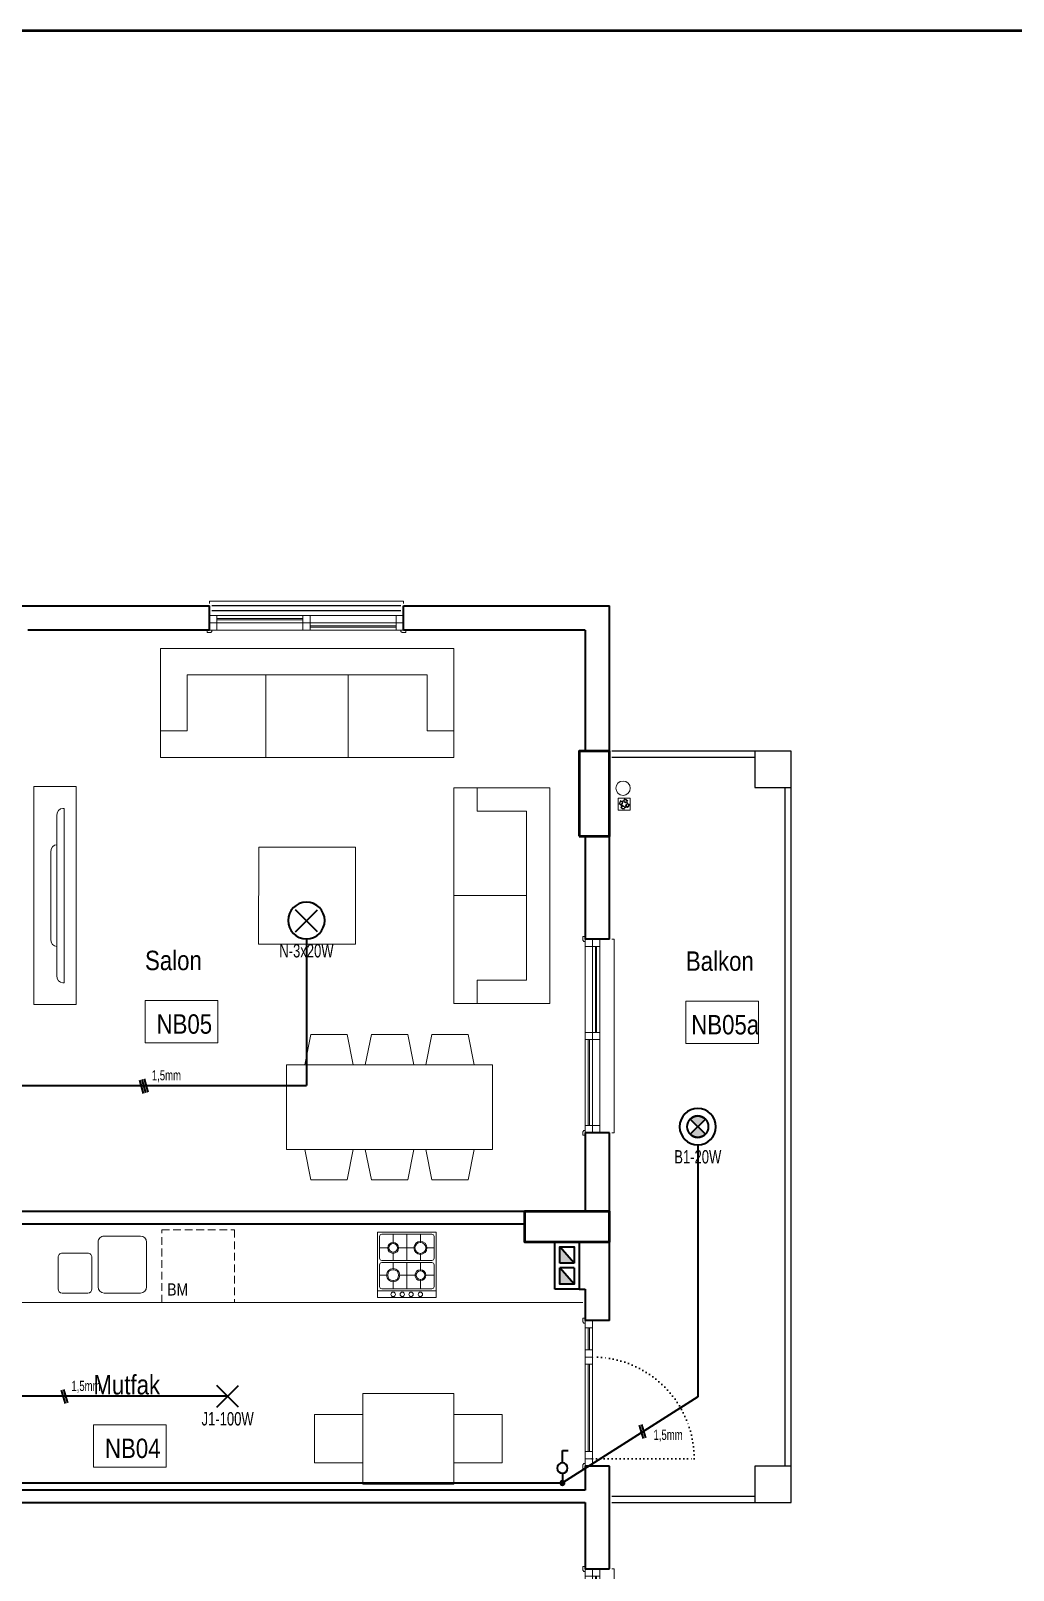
# Model space of a CAD drawing. Header units: millimetres. Extents: x 1852829 to 1882754, y -270850 to -231658.
# Drawn here: x 1862725 to 1863536, y -247617 to -246346 of the extents above; entities that cross this region are included whole.
import ezdxf
from ezdxf.enums import TextEntityAlignment as Align

# ---------------------------------------------------------------- set-up
doc = ezdxf.new("R2010")
doc.units = ezdxf.units.MM
for name, pattern in [('CONTINOUS', [0]), ('CONTINU', [0]), ('DASHED', [0.75, 0.5, -0.25]), ('izdüşüm arka', [3.174999999999999, 0, -3.174999999999999]), ('izdüşüm ön', [9.524999999999999, 6.35, -3.175])]:
    doc.linetypes.add(name, pattern=pattern)
for name, color, linetype, lineweight in [('a_ba', 6, 'Continuous', 50), ('a_doğrama', 251, 'Continuous', 20), ('a_duvar', 251, 'Continuous', 35), ('a_görünüş', 32, 'Continuous', 25), ('a_görünüş_ince', 8, 'Continuous', 20), ('a_izdüşüm_arka', 251, 'izdüşüm arka', 30), ('a_izdüşüm_ön', 6, 'izdüşüm ön', 9), ('a_not_mahal', 253, 'Continuous', 5), ('a_tefriş', 8, 'Continuous', 20), ('a_çerçeve_line', 7, 'Continuous', 50), ('Aydınlatma', 4, 'CONTINOUS', 35), ('Aydınlatma_', 3, 'Continuous', 40), ('m_yib', 65, 'Continuous', 20), ('Priz', 6, 'CONTINOUS', 40), ('Topraklama', 3, 'DASHED', 40)]:
    doc.layers.add(name, color=color, linetype=linetype, lineweight=lineweight)
doc.styles.add('Grupcad', font='arial.ttf', dxfattribs={"width": 0.7})
doc.styles.add('OL', font='tsimplex.shx', dxfattribs={"width": 0.8, "height": 12})
doc.styles.get("Standard").update_dxf_attribs({"font": 'ARIALN.TTF'})

# ---------------------------------------------------------------- blocks, each defined once
blk = doc.blocks.new('160p')
at = {"layer": 'a_doğrama', "color": 251}
for points in [[(-5.999925318639725, -6), (-5.999925318639725, 0), (-11.99992531863973, 0), (-11.99992531863973, -6)], [(7.46813602745533e-05, -6), (7.46813602745533e-05, 0), (-5.999925318639725, 0), (-5.999925318639725, -6)], [(-5.999925318639725, -83), (-5.999925318639725, -77), (-11.99992531863973, -77), (-11.99992531863973, -83)], [(7.46813602745533e-05, -83), (7.46813602745533e-05, -77), (-5.999925318639725, -77), (-5.999925318639725, -83)], [(-5.999925318639725, -160), (-5.999925318639725, -154), (-11.99992531863973, -154), (-11.99992531863973, -160)], [(7.46813602745533e-05, -160), (7.46813602745533e-05, -154), (-5.999925318639725, -154), (-5.999925318639725, -160)]]:
    blk.add_lwpolyline(points, close=True, dxfattribs=at)
for points in [[(2.000037341145799, -1.000074680894613), (2.00014936318621, 1.999925318174064), (0.0001493635354563594, 1.999999999068677), (0, -1.999999998137355), (1.000000001280569, -2.000037338584661), (2.000037341145799, -1.000074680894613)], [(-9.499925318639725, -6), (-9.499925318639725, -77)], [(-8.499925318639725, -6), (-8.499925318639725, -77)], [(-3.499925318639725, -83), (-3.499925318639725, -154)], [(-2.499925318639725, -83), (-2.499925318639725, -154)], [(2.000037341145799, -158.9999253191054), (2.00014936318621, -161.9999253181741), (0.0001493635354563594, -161.9999999990687), (0, -158.0000000018626), (1.000000001280569, -157.9999626614153), (2.000037341145799, -158.9999253191054)]]:
    blk.add_lwpolyline(points, dxfattribs=at)
at = {"layer": 'a_görünüş_ince', "color": 251}
for points in [[(-21.99992531829048, -160), (-23.99992531829048, -160), (-23.99992531805765, 0), (-21.99992531805765, 0)], [(-11.99992531863973, -77), (-11.99992531863973, -6)], [(-5.999925318639725, -77), (-5.999925318639725, -6)], [(-5.999925318639725, -77), (-5.999925318639725, -6)], [(7.46813602745533e-05, -77), (7.46813602745533e-05, -6)], [(-11.99992531863973, -154), (-11.99992531863973, -83)], [(-5.999925318639725, -154), (-5.999925318639725, -83)], [(-5.999925318639725, -154), (-5.999925318639725, -83)], [(7.46813602745533e-05, -154), (7.46813602745533e-05, -83)]]:
    blk.add_lwpolyline(points, dxfattribs=at)
blk = doc.blocks.new('kapı_120_c_blok')
at = {"layer": 'a_doğrama', "color": 251}
for points in [[(-1.999962659552693, 118.9999315539026), (-2.000074681593105, 121.9999315529712), (-7.468205876648426e-05, 122.0000062338659), (7.468159310519695e-05, 118.0000062366598), (-0.9999253198038787, 117.9999688962125), (-1.999962659552693, 118.9999315539026)], [(2.5, 113.9999937647372), (2.5, 95.99999376473716)], [(3.5, 113.9999937647372), (3.5, 95.99999376473716)], [(2.5, 83.99999376473716), (2.5, 11.99999376473716)], [(3.5, 83.99999376473716), (3.5, 11.99999376473716)], [(-1.999962659552693, 1.00006844609743), (-2.000074681593105, -1.999931552971248), (-7.468205876648426e-05, -2.000006233865861), (7.468159310519695e-05, 1.999993763340171), (-0.9999253198038787, 2.000031103787478), (-1.999962659552693, 1.00006844609743)]]:
    blk.add_lwpolyline(points, dxfattribs=at)
for points in [[(0, 113.9999937647372), (6, 113.9999937647372), (6, 119.9999937647372), (0, 119.9999937647372)], [(0, 89.99999376473716), (6, 89.99999376473716), (6, 95.99999376473716), (0, 95.99999376473716)], [(0, 83.99999376473716), (6, 83.99999376473716), (6, 89.99999376473716), (0, 89.99999376473716)], [(0, 5.999993764737155), (6, 5.999993764737155), (6, 11.99999376473716), (0, 11.99999376473716)], [(0, -6.235262844711542e-06), (6, -6.235262844711542e-06), (6, 5.999993764737155), (0, 5.999993764737155)]]:
    blk.add_lwpolyline(points, close=True, dxfattribs=at)
at = {"layer": 'a_görünüş_ince', "color": 251}
for points in [[(0, 113.9999937647372), (0, 95.99999376473716)], [(6, 113.9999937647372), (6, 95.99999376473716)], [(0, 83.99999376473716), (0, 11.99999376473716)], [(6, 83.99999376473716), (6, 11.99999376473716)]]:
    blk.add_lwpolyline(points, dxfattribs=at)
at = {"layer": 'a_izdüşüm_arka', "color": 251}
blk.add_lwpolyline([(6, 5.999993764737155), (90, 5.999993764737155)], dxfattribs=at)
blk.add_arc((6, 5.999993764737155), 84, 0, 90, dxfattribs=at)
blk = doc.blocks.new('baca_şönt')
at = {"layer": 'a_duvar'}
h = blk.add_hatch(color=256, dxfattribs=at)
h.dxf.hatch_style = 1
h.paths.add_polyline_path([(21.5, -5), (21.5, -17), (35, -17)])
h.paths.add_polyline_path([(4, -5), (4, -17), (17.5, -17)])
for p, q in [((4, -5), (17.5, -17)), ((17.5, -5), (17.5, -17)), ((21.5, -5), (21.5, -17)), ((21.5, -5), (35, -17))]:
    blk.add_line(p, q, dxfattribs=at)
blk.add_lwpolyline([(0, -21), (39, -21), (39, -1), (0, -1)], close=True, dxfattribs=at)
for points in [[(17.5, -5), (4, -5), (4, -17), (17.5, -17)], [(21.5, -17), (35, -17), (35, -5), (21.5, -5)]]:
    blk.add_lwpolyline(points, dxfattribs=at)
blk = doc.blocks.new('A$C2A0A03CE')
at = {"layer": 'a_tefriş'}
for p, q in [((-54.00000000000728, -24.29999999981374), (-53.99999999999272, 24.29999999982829)), ((-53.99999999999272, 24.29999999982829), (7.275957614183426e-12, 24.29999999982829)), ((-48.5999999996202, 24.29999999982829), (-48.5999999996202, -24.29999999981374)), ((-46.79999999982101, 20.70000000018626), (-46.79999999980646, -20.70000000018626)), ((-27.00000000000728, 22.50000000001455), (-44.99999999999272, 22.50000000001455)), ((-35.54999999980646, 22.5), (-35.54999999982101, 15.74999999998545)), ((-25.19999999924767, -20.70000000017171), (-25.19999999924767, 20.70000000018626)), ((-23.39999999943393, -20.70000000018626), (-23.39999999944848, 20.70000000018626)), ((-21.5999999996202, 22.5), (-3.599999999634747, 22.5)), ((-13.04999999980646, 22.50000000001455), (-13.04999999980646, 14.84999999962747)), ((-1.79999999980646, 20.70000000018626), (-1.79999999980646, -20.70000000017171)), ((-7.275957614183426e-12, -24.29999999982829), (7.275957614183426e-12, 24.29999999982829)), ((-40.04999999979191, 11.25000000001455), (-46.79999999980646, 11.25)), ((-25.19999999924767, 0), (-46.79999999980646, 0)), ((-35.54999999980646, 6.75), (-35.54999999980646, -7.650000000372529)), ((-25.19999999923311, 11.25000000001455), (-31.04999999980646, 11.25000000001455)), ((-16.64999999943393, 11.25), (-23.39999999943393, 11.25000000001455)), ((-1.79999999980646, 0), (-23.39999999943393, 0)), ((-13.04999999980646, 7.650000000372529), (-13.04999999980646, -6.75)), ((-1.79999999980646, 11.25), (-9.449999999247666, 11.25000000001455)), ((-39.14999999943393, -11.24999999998545), (-46.79999999980646, -11.25)), ((-25.19999999924767, -11.25), (-31.94999999926222, -11.25)), ((-17.54999999980646, -11.25000000001455), (-23.39999999943393, -11.25)), ((-1.79999999980646, -11.25), (-8.54999999980646, -11.25)), ((-54.00000000000728, -24.29999999981374), (-7.275957614183426e-12, -24.29999999982829)), ((-44.99999999999272, -22.49999999998545), (-26.99999999999272, -22.49999999998545)), ((-35.54999999980646, -14.85000000055879), (-35.54999999982101, -22.49999999998545)), ((-3.599999999620195, -22.49999999998545), (-21.5999999996202, -22.5)), ((-13.04999999980646, -15.74999999998545), (-13.04999999980646, -22.5))]:
    blk.add_line(p, q, dxfattribs=at)
for centre, radius in [((-51.39153562881256, 11.25), 1.8), ((-35.55000000003929, 11.25000000001455), 5.399999999999999), ((-35.55000000003929, 11.25000000001455), 4.5), ((-13.05000000003929, 11.25), 4.5), ((-13.05000000003929, 11.25), 3.600000000000001), ((-51.39153562881256, 3.745324387215078), 1.8), ((-51.39153562881256, -3.533333812825731), 1.8), ((-51.39153562882711, -11.25000000001455), 1.8), ((-35.55000000002474, -11.24999999998545), 4.5), ((-35.55000000002474, -11.24999999998545), 3.600000000000001), ((-13.05000000005384, -11.25000000001455), 5.399999999999999), ((-13.05000000005384, -11.25000000001455), 4.5)]:
    blk.add_circle(centre, radius, dxfattribs=at)
for centre, radius, start, end in [((-45.00000000024011, 20.70000000018626), 1.799999999999642, 90, 180), ((-27.00000000022555, 20.70000000020082), 1.799999999999727, 0, 90), ((-21.59999999986758, 20.70000000017171), 1.799999999999727, 90, 180), ((-3.599999999853026, 20.70000000018626), 1.799999999999756, 0, 90), ((-45.00000000022555, -20.70000000018626), 1.799999999999727, 180, 270), ((-27.000000000211, -20.70000000017171), 1.799999999999613, 270, 0), ((-21.59999999985303, -20.70000000018626), 1.799999999999613, 180, 270), ((-3.599999999838474, -20.70000000018626), 1.799999999999727, 270, 0)]:
    blk.add_arc(centre, radius, start, end, dxfattribs=at)
blk = doc.blocks.new('tefriş_koltuk_242x90')
at = {"layer": 'a_tefriş'}
for p, q in [((-34, -22), (-34, -90)), ((34, -22), (34, -90)), ((-99, -68), (-121, -68)), ((99, -68), (121, -68))]:
    blk.add_line(p, q, dxfattribs=at)
for points in [[(-121, -90), (-121, 0), (121, 0), (121, -90), (-121, -90)], [(-99, -68), (-99, -22), (99, -22), (99, -68)]]:
    blk.add_lwpolyline(points, dxfattribs=at)
blk = doc.blocks.new('tefriş_koltuk_202x90')
at = {"layer": 'a_tefriş'}
for p, q in [((0, -90), (0, -22)), ((-79, -68), (-101, -68)), ((79, -68), (101, -68))]:
    blk.add_line(p, q, dxfattribs=at)
for points in [[(101, -90), (101, 0), (-101, 0), (-101, -90), (101, -90)], [(79, -68), (79, -22), (-79, -22), (-79, -68)]]:
    blk.add_lwpolyline(points, dxfattribs=at)
blk = doc.blocks.new('tefirş_tv')
at = {"layer": 'a_tefriş'}
for points in [[(35, 10), (35, 10, 0.4142135623730951), (30, 15), (-30, 15, 0.4142135623730951), (-35, 10), (-35, 10)], [(60, 4), (60, 5, 0.4142135623730951), (55, 10), (-55, 10, 0.4142135623730951), (-60, 5), (-60, 4)]]:
    blk.add_lwpolyline(points, format="xyb", close=True, dxfattribs=at)
blk = doc.blocks.new('tefriş_süzgeç')
at = {"layer": 'a_tefriş'}
for p, q in [((4.999999999767168, 0), (-4.999999999767168, 0)), ((-4.999999999767168, 0), (-5.00000000023283, -9.999999999068676)), ((4.999999999767168, -9.999999999068676), (4.999999999767168, 0)), ((-5.00000000023283, -9.999999999068676), (4.999999999767168, -9.999999999068676)), ((-3.624374986393377, -5.061997667886316), (-4.124374985927715, -5.061997668817638)), ((-2.624374985927715, -5.061997667886316), (-3.124374985927715, -5.061997667886316)), ((-2.580978826852515, -7.580978826619684), (-2.934532216982915, -7.934532217681407)), ((-2.549553412196473, -2.511978339935012), (-2.898696066995398, -2.154068565527268)), ((-1.960721618304887, -3.338196313462503), (-2.30986427217249, -2.980286539986083)), ((-1.873872044263407, -6.873872044496237), (-2.227425434859469, -7.227425436489284)), ((-1.624374985927715, -5.061997667886316), (-2.124374985927715, -5.061997667886316)), ((-1.166765264002606, -6.166765264235437), (-1.52031865552999, -6.520318654365838)), ((-1.152982795378193, -3.943617439828813), (-1.502125448780134, -3.585707665421068)), ((-0.157720073460041, -2.526679446673369), (-0.157720073460041, -2.026679447604692)), ((-0.0619976662273985, -1.499620349357428), (-0.0619976662273985, -0.999620350288751)), ((-0.0619976681191474, -2.99962035100907), (-0.0619976685848087, -3.501690010540187)), ((-0.0619976681191474, -6.624374984763563), (-0.0619976676534861, -7.124374984763563)), ((-0.0619976676534861, -7.624374986626207), (-0.0619976681191474, -8.124374986626206)), ((-0.0619976685848087, -8.624374985694885), (-0.0619976681191474, -9.124374986626206)), ((1.042769928695634, -3.957230071537196), (1.396323318826034, -3.603676681406795)), ((1.056382559938356, -6.152982796542346), (1.4142923343461, -6.502125450409948)), ((1.500379648292437, -5.061997667886316), (2.000379649223759, -5.061997667886316)), ((1.749876709422096, -3.250123291276395), (2.103430098621174, -2.896569899283349)), ((1.772202108753845, -6.851268104277551), (2.130111884092912, -7.200410758145153)), ((2.456983491079881, -2.543016509152948), (2.810536880744621, -2.189463119022548)), ((2.488021658966317, -7.549553413875401), (2.8459314329084, -7.898696067743003)), ((2.500379649223759, -5.061997667886316), (3.000379648758098, -5.061997667886316)), ((3.500379649689422, -5.061997667886316), (4.000379649689422, -5.061997666954994))]:
    blk.add_line(p, q, dxfattribs=at)
for centre, radius, start, end in [((-0.0619976681191474, -5.061997667886316), 4.062377317597922, 134.2895954455946, 179.9999999466391), ((-0.0619976681191474, -5.061997667886316), 3.562377317597923, 134.2895954455946, 179.9999999466391), ((-0.0619976681191474, -5.061997667886316), 3.062377317597923, 179.9999999466391, 225.0000000094237), ((-0.0619976681191474, -5.061997667886316), 4.062377317597922, 225.0000000094237, 269.9999999733196), ((-0.0619976681191474, -5.061997667886316), 2.562377317597923, 179.9999999466391, 225.0000000094237), ((-0.0619976681191474, -5.061997667886316), 3.562377317597923, 225.0000000094237, 269.9999999733196), ((-0.3842644772885251, -4.420736038768153), 2.404751406819375, 84.59432072315609, 143.2015872092405), ((-0.0619976681191474, -5.061997667886316), 2.062377317597923, 134.2895954455946, 179.9999999466391), ((-0.1431039219996819, -4.967836399330735), 2.441200708543581, 90.34304790748254, 138.1212251299477), ((-0.0619976681191474, -5.061997667886316), 1.562377317597923, 134.2895954455946, 179.9999999466391), ((-0.0619976681191474, -5.061997667886316), 2.062377317597923, 225.0000000094237, 269.9999999733196), ((-0.0619976681191474, -5.061997667886316), 1.562377317597923, 225.0000000094237, 269.9999999733196), ((-0.0619976681191474, -5.061997667886316), 4.062377317597922, 45.00000000942374, 89.99999997331958), ((-0.0619976681191474, -5.061997667886316), 3.562377317597923, 45.00000000942374, 89.99999997331958), ((-0.0619976681191474, -5.061997667886316), 2.062377317597923, 45.00000000942374, 89.99999997331958), ((-0.0619976681191474, -5.061997667886316), 1.562377317597923, 45.00000000942374, 89.99999997331958), ((-0.0619976681191474, -5.061997667886316), 2.562377317597923, 269.9999999733196, 315.710404554327), ((-0.0619976681191474, -5.061997667886316), 3.062377317597923, 269.9999999733196, 315.710404554327), ((-0.0619976681191474, -5.061997667886316), 1.562377317597923, 314.2895954455946, 359.9999999466391), ((-0.0619976681191474, -5.061997667886316), 2.062377317597923, 314.2895954455946, 359.9999999466391), ((-0.0619976681191474, -5.061997667886316), 2.562377317597923, 359.9999999466391, 45.00000000942374), ((-0.0619976681191474, -5.061997667886316), 3.062377317597923, 359.9999999466391, 45.00000000942374), ((-0.0619976681191474, -5.061997667886316), 3.562377317597923, 314.2895954455946, 359.9999999466391), ((-0.0619976681191474, -5.061997667886316), 4.062377317597922, 314.2895954455946, 359.9999999466391)]:
    blk.add_arc(centre, radius, start, end, dxfattribs=at)
blk = doc.blocks.new('J1-20W')
at = {"layer": 'Aydınlatma', "color": 1, "linetype": 'CONTINU'}
for p, q in [((9, 9), (-9, -9)), ((-9, 9), (9, -9))]:
    blk.add_line(p, q, dxfattribs=at)
at = {"layer": 'Aydınlatma', "linetype": 'CONTINU', "style": 'Grupcad', "width": 0.7, "flags": 8}
blk.add_attdef('J1-20W', text='', height=11, dxfattribs=at).set_placement((0, 18.74764386721654), align=Align.MIDDLE_CENTER)
blk = doc.blocks.new('N-3x20W')
at = {"layer": 'Aydınlatma', "color": 6, "linetype": 'CONTINU'}
for p, q in [((9, 9), (-9, -9)), ((-9, 9), (9, -9))]:
    blk.add_line(p, q, dxfattribs=at)
at = {"layer": 'Aydınlatma', "linetype": 'CONTINU'}
blk.add_circle((0, -0.3079431056394242), 15.11081903452493, dxfattribs=at)
at = {"layer": 'Aydınlatma', "linetype": 'CONTINU', "style": 'Grupcad', "width": 0.7, "flags": 8}
blk.add_attdef('N-3X20W', text='', height=11, dxfattribs=at).set_placement((0, 24.80287592888635), align=Align.MIDDLE_CENTER)
blk = doc.blocks.new('B1-20W')
at = {"layer": 'Aydınlatma', "linetype": 'CONTINU'}
h = blk.add_hatch(color=1, dxfattribs=at)
edge = h.paths.add_edge_path()
edge.add_arc((-1.164153218269348e-10, 1.891748979687691e-10), 8.90954544273853, 44.99999999941044, 135.0000000005896)
edge.add_line((-6.300000000046566, 6.299999999959255), (6.300000000046566, -6.30000000007567))
edge.add_arc((-1.164153218269348e-10, -1.891748979687691e-10), 8.90954544273853, 224.9999999994104, 315.0000000005896, ccw=False)
edge.add_line((-6.299999999930151, -6.299999999959255), (6.299999999930151, 6.299999999959255))
at = {"layer": 'Aydınlatma', "color": 1, "linetype": 'CONTINU'}
for p, q in [((-6.300000000046566, 6.299999999959255), (6.300000000046566, -6.30000000007567)), ((6.299999999930151, 6.299999999959255), (-6.299999999930151, -6.299999999959255))]:
    blk.add_line(p, q, dxfattribs=at)
at = {"layer": 'Aydınlatma', "color": 4, "linetype": 'CONTINU'}
blk.add_circle((-2.91038304567337e-11, -2.91038304567337e-11), 15, dxfattribs=at)
at = {"layer": 'Aydınlatma', "color": 1, "linetype": 'CONTINU'}
blk.add_circle((0, -2.91038304567337e-11), 8.909545442950497, dxfattribs=at)
for centre, start, end in [((-1.164153218269348e-10, 1.891748979687691e-10), 44.99999999928148, 135.0000000007185), ((-1.164153218269348e-10, -1.891748979687691e-10), 224.9999999992815, 315.0000000007185)]:
    blk.add_arc(centre, 8.90954544273853, start, end, dxfattribs=at)
at = {"layer": 'Aydınlatma', "linetype": 'CONTINU', "style": 'Grupcad', "width": 0.7, "flags": 8}
blk.add_attdef('B1-20W', text='', height=11, dxfattribs=at).set_placement((-2.91038304567337e-11, 24.9999999999709), align=Align.MIDDLE_CENTER)
blk = doc.blocks.new('NORMAL ANAHTAR')
at = {"layer": 'Aydınlatma', "color": 6, "linetype": 'CONTINU'}
for p, q in [((0, 18.75986064848257), (-4.863207719157799, 18.75986064848257)), ((0, 8.636846400011564), (0, 18.75986064848257))]:
    blk.add_line(p, q, dxfattribs=at)
blk.add_circle((0, 4.31842319999123), 4.318423200000162, dxfattribs=at)
blk = doc.blocks.new('BUAT (Enerji)')
at = {"layer": 'Priz', "linetype": 'CONTINU'}
h = blk.add_hatch(color=256, dxfattribs=at)
edge = h.paths.add_edge_path()
edge.add_arc((0, 0), 1.75, 0, 360)
blk.add_circle((0, 0), 1.75, dxfattribs=at)

msp = doc.modelspace()

# ---------------------------------------------------------------- linework, layer by layer
at = {"layer": 'a_ba', "color": 253}
for points in [[(1863177.71015413, -247011.2790664083), (1863202.71015413, -247011.2790664083), (1863202.71015413, -246941.2790664083), (1863177.71015413, -246941.2790664083)], [(1863132.710147536, -247321.2790660121), (1863132.710147536, -247346.2790660121), (1863202.710147536, -247346.2790660121), (1863202.710147536, -247321.2790660121)]]:
    msp.add_lwpolyline(points, close=True, dxfattribs=at)
at = {"layer": 'a_duvar'}
for p, q in [((1862667.710156701, -246821.2790660121), (1862872.710152118, -246821.2790660121)), ((1863032.710152118, -246821.2790660121), (1863202.710147536, -246821.2790660121)), ((1863202.710147536, -246941.2790660121), (1863202.710147536, -246821.2790660121)), ((1862872.710152118, -246841.2790660121), (1862722.710156701, -246841.2790660121)), ((1863182.710147536, -246841.2790660121), (1863032.710152118, -246841.2790660121)), ((1863182.710147536, -246841.2790660121), (1863182.710147536, -246941.2790664083)), ((1863202.710147536, -247096.2790662102), (1863202.710147536, -246961.2790660121)), ((1863182.710147536, -247011.2790664083), (1863182.710147536, -247096.2790662102)), ((1863182.710147536, -247256.2790662102), (1863182.710147536, -247321.2790660121)), ((1863202.710147537, -247411.2790660121), (1863202.710147536, -247256.2790662102)), ((1863182.710147536, -247321.2790660121), (1862592.7101567, -247321.2790660121)), ((1862592.7101567, -247331.2790660121), (1863132.710147536, -247331.2790660121)), ((1863182.710147536, -247385.2790660121), (1863182.710147536, -247411.2790660121)), ((1863182.710147536, -247531.2790660121), (1863182.710147536, -247551.2790660121)), ((1863202.710147537, -247616.2790660176), (1863202.710147537, -247531.2790660121)), ((1863182.710147536, -247551.2790660121), (1862592.710156701, -247551.2790660121)), ((1862592.710156701, -247561.279066012), (1863182.710147536, -247561.2790660121)), ((1863182.710147536, -247561.2790660121), (1863182.710147536, -247616.2790660176))]:
    msp.add_line(p, q, dxfattribs=at)
for points in [[(1862872.710152118, -246841.2790660121), (1862872.710152118, -246821.2790660121)], [(1863032.710152118, -246841.2790660121), (1863032.710152118, -246821.2790660121)], [(1863202.710147536, -247096.2790662102), (1863182.710147536, -247096.2790662102)], [(1863202.710147536, -247256.2790662102), (1863182.710147536, -247256.2790662102)], [(1863177.710147536, -247385.2790660121), (1863182.710147536, -247385.2790660121)], [(1863202.710147536, -247411.2790660121), (1863182.710147536, -247411.2790660121)], [(1863202.710147536, -247531.2790660121), (1863182.710147536, -247531.2790660121)], [(1863182.710147536, -247616.2790660176), (1863202.710147537, -247616.2790660176)]]:
    msp.add_lwpolyline(points, dxfattribs=at)
at = {"layer": 'a_görünüş', "color": 251}
for points in [[(1863030.710152118, -246821.2790659256), (1862874.716326116, -246821.2790723545)], [(1863030.710152118, -246825.2790659268), (1862874.716326116, -246825.279072437)], [(1863322.710147536, -246941.2790660122), (1863204.710154032, -246941.2790660122)], [(1863322.710147536, -246946.2790660122), (1863204.710154032, -246946.2790660122)], [(1863347.710147536, -247531.2790660305), (1863347.710147536, -246971.2790660123)], [(1863352.710147536, -247531.2790660305), (1863352.710147536, -246971.2790660123)], [(1863204.710147536, -247556.2790660305), (1863322.710147536, -247556.2790660305)], [(1863204.710147536, -247561.2790660305), (1863322.710147536, -247561.2790660305)]]:
    msp.add_lwpolyline(points, dxfattribs=at)
for points in [[(1863322.710147536, -246971.2790660123), (1863352.710147536, -246971.2790660123), (1863352.710147536, -246941.2790660123), (1863322.710147536, -246941.2790660123)], [(1863322.710147536, -247561.2790660305), (1863352.710147536, -247561.2790660305), (1863352.710147536, -247531.2790660305), (1863322.710147536, -247531.2790660305)]]:
    msp.add_lwpolyline(points, close=True, dxfattribs=at)
at = {"layer": 'a_izdüşüm_ön', "color": 251}
msp.add_lwpolyline([(1862833.243606406, -247396.2790660121), (1862833.243606406, -247336.2790660121), (1862893.243606406, -247336.2790660121), (1862893.243606406, -247396.2790660121)], close=True, dxfattribs=at)
at = {"layer": 'a_not_mahal'}
for points in [[(1862879.507637282, -247146.912136855), (1862819.507637282, -247146.912136855), (1862819.507637282, -247181.912136855), (1862879.507637282, -247181.912136855)], [(1863325.883661635, -247147.4710337495), (1863265.883661635, -247147.4710337495), (1863265.883661635, -247182.4710337495), (1863325.883661635, -247182.4710337495)], [(1862836.930452541, -247497.181702093), (1862776.930452541, -247497.181702093), (1862776.930452541, -247532.181702093), (1862836.930452541, -247532.181702093)]]:
    msp.add_lwpolyline(points, close=True, dxfattribs=at)
at = {"layer": 'a_tefriş'}
msp.add_line((1862687.708897907, -247396.2790660121), (1863180.710147536, -247396.2790660121), dxfattribs=at)
for points in [[(1862762.712017619, -246970.4192354444), (1862727.712017619, -246970.4192354444), (1862727.707641879, -247150.4192354444), (1862762.707641879, -247150.4192354444)], [(1862993.274623175, -247020.4229237958), (1862913.274623175, -247020.4229237958), (1862913.271237886, -247100.4229240647), (1862993.271237886, -247100.4229240647)], [(1863106.25871194, -247199.9695764861), (1862936.25871194, -247199.9695764861), (1862936.25871194, -247269.9695764861), (1863106.25871194, -247269.9695764861)], [(1863074.222371608, -247546.2790660176), (1863074.222371607, -247471.279066017), (1862999.222371608, -247471.279066017), (1862999.222371606, -247546.2790660176)], [(1862999.222371608, -247528.7790660181), (1862999.222371608, -247488.7790660178), (1862959.222371607, -247488.7790660178), (1862959.222371607, -247528.7790660181)], [(1863114.222371607, -247528.7790660181), (1863074.222371607, -247528.7790660181), (1863074.222371607, -247488.7790660178), (1863114.222371607, -247488.7790660178)]]:
    msp.add_lwpolyline(points, close=True, dxfattribs=at)
for points in [[(1862951.25871194, -247199.9695764861), (1862956.25871194, -247174.9695764861), (1862986.25871194, -247174.9695764861), (1862991.25871194, -247199.9695764861)], [(1863001.25871194, -247199.9695764861), (1863006.25871194, -247174.9695764861), (1863036.25871194, -247174.9695764861), (1863041.25871194, -247199.9695764861)], [(1863051.25871194, -247199.9695764861), (1863056.25871194, -247174.9695764861), (1863086.25871194, -247174.9695764861), (1863091.25871194, -247199.9695764861)], [(1862951.25871194, -247269.9695764861), (1862956.25871194, -247294.9695764861), (1862986.25871194, -247294.9695764861), (1862991.25871194, -247269.9695764861)], [(1863001.25871194, -247269.9695764861), (1863006.25871194, -247294.9695764861), (1863036.25871194, -247294.9695764861), (1863041.25871194, -247269.9695764861)], [(1863051.25871194, -247269.9695764861), (1863056.25871194, -247294.9695764861), (1863086.25871194, -247294.9695764861), (1863091.25871194, -247269.9695764861)]]:
    msp.add_lwpolyline(points, dxfattribs=at)
for points in [[(1862780.709143468, -247346.4602887665, -0.4142135623730951), (1862785.709212895, -247341.4603582629), (1862815.709213013, -247341.4607751913, -0.4142135623730951), (1862820.709143464, -247346.4608446722), (1862820.708629251, -247383.4608447728, -0.4142135623730949), (1862815.708559822, -247388.460775254), (1862785.708559707, -247388.4603583258, -0.4142135623730951), (1862780.708629254, -247383.460288867), (1862780.709143468, -247346.4602887665)], [(1862747.709066327, -247359.0603721735, -0.4142135623730951), (1862751.209114927, -247355.560420821), (1862772.209115009, -247355.5607126709, -0.4142135623730951), (1862775.709066325, -247359.0607613075), (1862775.708706375, -247384.960761378, -0.4142135623730949), (1862772.208657775, -247388.4607127148), (1862751.208657695, -247388.460420865, -0.4142135623730951), (1862747.708706378, -247384.9603722439), (1862747.709066327, -247359.0603721735)]]:
    msp.add_lwpolyline(points, format="xyb", dxfattribs=at)
at = {"layer": 'a_çerçeve_line'}
msp.add_lwpolyline([(1872123.904255825, -249346.4948289079), (1872123.904255825, -246346.4948289079), (1853005.390146533, -246346.4948289079), (1853005.390146533, -249346.4948289079)], close=True, dxfattribs=at)
at = {"layer": 'Aydınlatma'}
for p, q in [((1862952.709921548, -247096.0821956274), (1862952.709921548, -247217.2793196384)), ((1862639.02896119, -247217.2793196384), (1862952.709921548, -247217.2793196384)), ((1863275.678130448, -247266.1560642043), (1863275.678130448, -247474.2314765694)), ((1862887.661020139, -247473.6909867479), (1862625.150725233, -247473.6909867479)), ((1863275.678130448, -247474.2314765694), (1863163.935603978, -247545.2793196384)), ((1862598.708675285, -247545.2793196368), (1863163.935603978, -247545.2793196384))]:
    msp.add_line(p, q, dxfattribs=at)
at = {"layer": 'Aydınlatma', "color": 3}
for p, q in [((1862818.202395382, -247223.8623602524), (1862815.104901193, -247212.8651893419)), ((1862820.12748999, -247223.320132673), (1862817.029995801, -247212.3229617625)), ((1862822.052584599, -247222.7779050936), (1862818.95509041, -247211.7807341831)), ((1862753.718045561, -247479.7317997825), (1862750.620551372, -247468.734628872)), ((1862755.643140169, -247479.1895722031), (1862752.54564598, -247468.1924012926)), ((1863230.741596229, -247508.6044318257), (1863227.64410204, -247497.6072609153)), ((1863232.666690837, -247508.0622042463), (1863229.569196648, -247497.0650333358))]:
    msp.add_line(p, q, dxfattribs=at)
at = {"layer": 'Aydınlatma', "color": 6}
msp.add_line((1863163.935603978, -247537.2793196384), (1863163.935603978, -247545.2793196384), dxfattribs=at)
at = {"layer": 'm_yib'}
msp.add_circle((1863214.011216855, -246971.7126484763), 5.917362598526119, dxfattribs=at)

# ---------------------------------------------------------------- block references
msp.add_blockref('kapı_120_c_blok', (1863182.710147536, -247531.2790597768))
at = {"layer": 'a_duvar', "xscale": -1}
for name, p, rotation in [('160p', (1862872.71016303, -246841.2789913307), 90), ('baca_şönt', (1863178.710147536, -247385.2790660121), 270)]:
    msp.add_blockref(name, p, dxfattribs=dict(at, rotation=rotation))
for p in [(1863182.710222218, -247096.2790537401), (1863182.710222218, -247616.2790535475)]:
    msp.add_blockref('160p', p, dxfattribs=at)
at = {"layer": 'a_tefriş'}
msp.add_blockref('tefriş_koltuk_242x90', (1862953.270847962, -246856.2790661191), dxfattribs=at)
at = {"layer": 'a_tefriş', "lineweight": -3, "extrusion": (-1.67632942359465e-30, -2.241813849475929e-16, -1), "xscale": 0.8823529411764788, "yscale": 0.8823529411764788, "zscale": -0.8823529411764706, "rotation": 90}
msp.add_blockref('tefriş_koltuk_202x90', (-1863153.682612668, -247060.4226207328), dxfattribs=at)
at = {"layer": 'a_tefriş', "extrusion": (0, 0, -1), "xscale": 1.199999999999992, "rotation": 269.9999983322061}
msp.add_blockref('tefirş_tv', (-1862756.707641876, -247060.4187657106), dxfattribs=at)
at = {"layer": 'a_tefriş', "rotation": 179.9999999999999}
msp.add_blockref('tefriş_süzgeç', (1863214.908208617, -246989.9481536295), dxfattribs=at)
at = {"layer": 'a_tefriş', "color": 113, "rotation": 90.0007963271045}
msp.add_blockref('A$C2A0A03CE', (1863035.531713192, -247338.1598545509), dxfattribs=at)
at = {"layer": 'Aydınlatma', "linetype": 'CONTINU'}
ref = msp.add_blockref('N-3x20W', (1862952.709921548, -247081.2793196986), dxfattribs=dict(at, xscale=-1, rotation=180))
ref.add_attrib('N-3X20W', 'N-3x20W', dxfattribs={"layer": 'Aydınlatma_', "color": 4, "linetype": 'Continuous', "height": 11, "style": 'Grupcad', "width": 0.7}).set_placement((1862952.709921548, -247105.9321274146), align=Align.MIDDLE_CENTER)
at = {"layer": 'Aydınlatma', "linetype": 'CONTINU', "xscale": -1}
msp.add_blockref('NORMAL ANAHTAR', (1863163.935603978, -247537.2793196384), dxfattribs=at)
at = {"layer": 'Priz', "color": 4, "linetype": 'CONTINU', "xscale": -1, "rotation": 180}
msp.add_blockref('BUAT (Enerji)', (1863163.935603978, -247545.2793196384), dxfattribs=at)
at = {"layer": 'Topraklama'}
ref = msp.add_blockref('B1-20W', (1863275.678130448, -247251.1560642043), dxfattribs=dict(at, xscale=-1, rotation=180))
ref.add_attrib('B1-20W', 'B1-20W', dxfattribs={"layer": 'Aydınlatma', "linetype": 'CONTINU', "height": 11, "style": 'Grupcad', "width": 0.7, "flags": 8}).set_placement((1863275.678130448, -247276.0134994021), align=Align.MIDDLE_CENTER)
ref = msp.add_blockref('J1-20W', (1862887.661020139, -247473.6909867479), dxfattribs=dict(at, xscale=-1, rotation=180))
ref.add_attrib('J1-20W', 'J1-100W', dxfattribs={"layer": 'Aydınlatma', "linetype": 'CONTINU', "height": 11, "style": 'Grupcad', "width": 0.7, "flags": 8}).set_placement((1862887.661020139, -247492.2960658129), align=Align.MIDDLE_CENTER)

# ---------------------------------------------------------------- texts
at = {"layer": 'a_not_mahal'}
for s, height, p in [('Salon', 16, (1862819.507637282, -247121.9121368552)), ('Balkon', 16, (1863265.883661635, -247122.4710337497)), ('BM', 10, (1862837.860061582, -247390.5180370758)), ('Mutfak', 16, (1862776.930452541, -247472.1817020932))]:
    msp.add_text(s, height=height, dxfattribs=at).set_placement(p)
for s, p in [('NB05', (1862851.93174136, -247174.4121370189)), ('NB05a', (1863298.307765713, -247174.9710339134)), ('NB04', (1862809.354556619, -247524.6817022569))]:
    msp.add_text(s, height=16, rotation=359.9999974912192, dxfattribs=at).set_placement(p, align=Align.CENTER)
at = {"layer": 'Priz', "color": 3, "linetype": 'CONTINU', "style": 'OL', "width": 0.7}
for p in [(1862825.132641298, -247212.9075959336), (1862758.723196868, -247469.3192630431), (1863239.147387655, -247509.708888458)]:
    msp.add_text('1,5mm', height=8.4, dxfattribs=at).set_placement(p)

doc.saveas('drawing.dxf')
